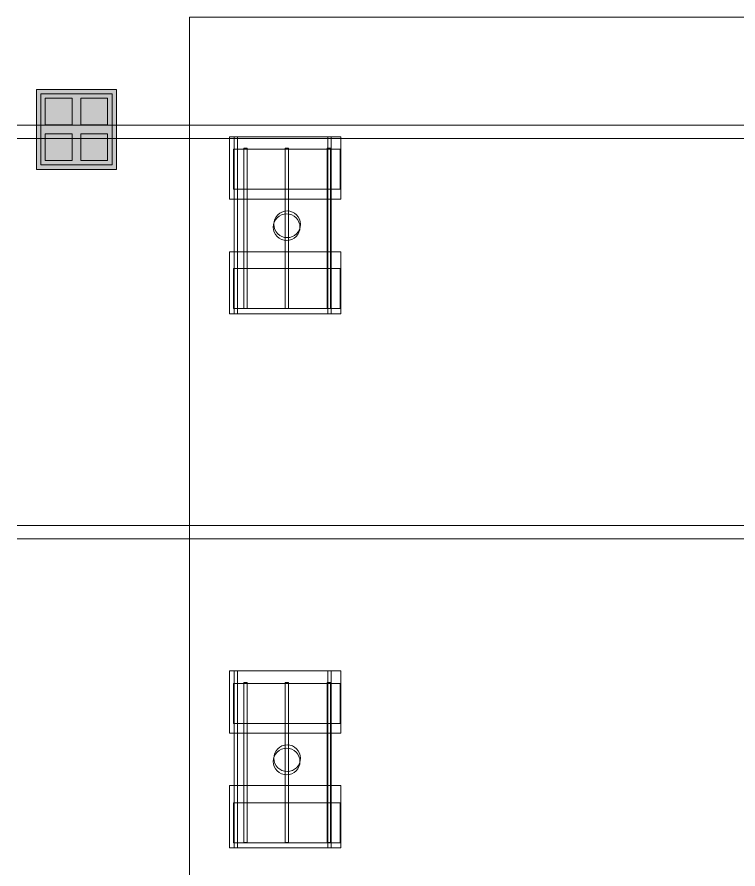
# Model space of a CAD drawing. Header units: inches. Extents: x -10671 to 1761, y -674 to 7170.
# Drawn here: x -2535 to -2210.7, y 1485.8 to 1868.8 of the extents above; entities that cross this region are included whole.
import ezdxf

# ---------------------------------------------------------------- set-up
doc = ezdxf.new("R2010")
doc.units = ezdxf.units.IN
doc.header["$LTSCALE"] = 19.2
doc.header["$MEASUREMENT"] = 0
for name, color, linetype, lineweight, true_color in [('DWG-bldg-utility box', 3, 'Continuous', 18, 0x00ff00), ('PDF', 6, 'Continuous', 5, 0xff00ff), ('Venue-Rigging Steel-High', 7, 'Continuous', 5, 0x800000)]:
    doc.layers.add(name, color=color, linetype=linetype, lineweight=lineweight, true_color=true_color)
for name, color, linetype, lineweight in [('Venue-Ceiling-Lights', 7, 'Continuous', 5), ('Venue-Ceiling-Lights Circuits', 7, 'Continuous', 5), ('Venue-Floor Pockets', 7, 'Continuous', 5)]:
    doc.layers.add(name, color=color, linetype=linetype, lineweight=lineweight)

# ---------------------------------------------------------------- blocks, each defined once
blk = doc.blocks.new('FLOORBOX')
at = {"layer": 'Venue-Floor Pockets', "linetype": 'Continuous', "lineweight": 0, "true_color": 0xaaaaaa}
blk.add_hatch(color=253, dxfattribs=at).paths.add_polyline_path([(-18, 18), (18, 18), (18, -18), (-18, -18)])
at = {"layer": 'Venue-Floor Pockets', "linetype": 'Continuous', "lineweight": 0, "true_color": 0xbbbbbb}
blk.add_hatch(color=9, dxfattribs=at).paths.add_polyline_path([(-16, 16), (16, 16), (16, -16), (-16, -16)])
at = {"layer": 'Venue-Floor Pockets', "linetype": 'Continuous', "lineweight": 0, "true_color": 0xdddddd}
for points in [[(-14, 14), (-2, 14), (-2, 2), (-14, 2)], [(2, 14), (14, 14), (14, 2), (2, 2)], [(-14, -2), (-2, -2), (-2, -14), (-14, -14)], [(2, -2), (14, -2), (14, -14), (2, -14)]]:
    blk.add_hatch(color=254, dxfattribs=at).paths.add_polyline_path(points)
at = {"layer": 'Venue-Floor Pockets', "color": 7, "linetype": 'Continuous', "lineweight": 5, "flags": 128}
for points in [[(-18, 18), (18, 18), (18, -18), (-18, -18)], [(-16, 16), (16, 16), (16, -16), (-16, -16)], [(-14, 14), (-2, 14), (-2, 2), (-14, 2)], [(2, 14), (14, 14), (14, 2), (2, 2)], [(-14, -2), (-2, -2), (-2, -14), (-14, -14)], [(2, -2), (14, -2), (14, -14), (2, -14)]]:
    blk.add_lwpolyline(points, close=True, dxfattribs=at)
blk = doc.blocks.new('Group-1906-1')
at = {"layer": 'PDF'}
for points, invisible_edges in [([(-2419.61, 1775.49, 398), (-2419.27, 1776.61, 398), (-2418.71, 1777.65, 398), (-2419.61, 1775.49, 398)], 12), ([(-2418.71, 1770.98, 398), (-2419.61, 1775.49, 398), (-2418.71, 1777.65, 398), (-2418.71, 1770.98, 398)], 15), ([(-2418.71, 1777.65, 388), (-2419.27, 1776.61, 388), (-2419.61, 1775.49, 388), (-2418.71, 1777.65, 388)], 12), ([(-2418.71, 1777.65, 388), (-2419.61, 1775.49, 388), (-2418.71, 1770.98, 388), (-2418.71, 1777.65, 388)], 15), ([(-2418.71, 1777.65, 398), (-2417.06, 1779.3, 398), (-2414.9, 1780.2, 398), (-2418.71, 1777.65, 398)], 15), ([(-2418.71, 1777.65, 398), (-2414.9, 1780.2, 398), (-2411.43, 1779.86, 398), (-2418.71, 1777.65, 398)], 15), ([(-2414.9, 1780.2, 388), (-2417.06, 1779.3, 388), (-2418.71, 1777.65, 388), (-2414.9, 1780.2, 388)], 15), ([(-2411.43, 1779.86, 388), (-2414.9, 1780.2, 388), (-2418.71, 1777.65, 388), (-2411.43, 1779.86, 388)], 15), ([(-2418.71, 1777.65, 398), (-2411.43, 1779.86, 398), (-2407.84, 1775.49, 398), (-2418.71, 1777.65, 398)], 15), ([(-2407.84, 1775.49, 388), (-2411.43, 1779.86, 388), (-2418.71, 1777.65, 388), (-2407.84, 1775.49, 388)], 15), ([(-2418.71, 1777.65, 398), (-2417.97, 1778.56, 398), (-2417.06, 1779.3, 398), (-2418.71, 1777.65, 398)], 12), ([(-2417.06, 1779.3, 388), (-2417.97, 1778.56, 388), (-2418.71, 1777.65, 388), (-2417.06, 1779.3, 388)], 12), ([(-2413.72, 1768.32, 398), (-2418.71, 1770.98, 398), (-2418.71, 1777.65, 398), (-2413.72, 1768.32, 398)], 15), ([(-2418.71, 1777.65, 398), (-2407.84, 1775.49, 398), (-2413.72, 1768.32, 398), (-2418.71, 1777.65, 398)], 15), ([(-2418.71, 1777.65, 388), (-2418.71, 1770.98, 388), (-2413.72, 1768.32, 388), (-2418.71, 1777.65, 388)], 15), ([(-2418.71, 1777.65, 388), (-2413.72, 1768.32, 388), (-2407.84, 1775.49, 388), (-2418.71, 1777.65, 388)], 15), ([(-2417.06, 1779.3, 398), (-2416.02, 1779.86, 398), (-2414.9, 1780.2, 398), (-2417.06, 1779.3, 398)], 12), ([(-2414.9, 1780.2, 388), (-2416.02, 1779.86, 388), (-2417.06, 1779.3, 388), (-2414.9, 1780.2, 388)], 12), ([(-2414.9, 1780.2, 398), (-2413.72, 1780.32, 398), (-2411.43, 1779.86, 398), (-2414.9, 1780.2, 398)], 14), ([(-2411.43, 1779.86, 388), (-2413.72, 1780.32, 388), (-2414.9, 1780.2, 388), (-2411.43, 1779.86, 388)], 13), ([(-2413.72, 1780.32, 398), (-2412.55, 1780.2, 398), (-2411.43, 1779.86, 398), (-2413.72, 1780.32, 398)], 12), ([(-2411.43, 1779.86, 388), (-2412.55, 1780.2, 388), (-2413.72, 1780.32, 388), (-2411.43, 1779.86, 388)], 12), ([(-2411.43, 1779.86, 398), (-2410.39, 1779.3, 398), (-2408.74, 1777.65, 398), (-2411.43, 1779.86, 398)], 14), ([(-2411.43, 1779.86, 398), (-2408.74, 1777.65, 398), (-2407.84, 1775.49, 398), (-2411.43, 1779.86, 398)], 15), ([(-2408.74, 1777.65, 388), (-2410.39, 1779.3, 388), (-2411.43, 1779.86, 388), (-2408.74, 1777.65, 388)], 13), ([(-2407.84, 1775.49, 388), (-2408.74, 1777.65, 388), (-2411.43, 1779.86, 388), (-2407.84, 1775.49, 388)], 15), ([(-2410.39, 1779.3, 398), (-2409.48, 1778.56, 398), (-2408.74, 1777.65, 398), (-2410.39, 1779.3, 398)], 12), ([(-2408.74, 1777.65, 388), (-2409.48, 1778.56, 388), (-2410.39, 1779.3, 388), (-2408.74, 1777.65, 388)], 12), ([(-2408.74, 1777.65, 398), (-2408.18, 1776.61, 398), (-2407.84, 1775.49, 398), (-2408.74, 1777.65, 398)], 12), ([(-2407.84, 1775.49, 388), (-2408.18, 1776.61, 388), (-2408.74, 1777.65, 388), (-2407.84, 1775.49, 388)], 12), ([(-2419.61, 1773.15, 398), (-2419.72, 1774.32, 398), (-2419.61, 1775.49, 398), (-2419.61, 1773.15, 398)], 12), ([(-2419.61, 1775.49, 388), (-2419.72, 1774.32, 388), (-2419.61, 1773.15, 388), (-2419.61, 1775.49, 388)], 12), ([(-2418.71, 1770.98, 398), (-2419.61, 1773.15, 398), (-2419.61, 1775.49, 398), (-2418.71, 1770.98, 398)], 15), ([(-2419.61, 1775.49, 388), (-2419.61, 1773.15, 388), (-2418.71, 1770.98, 388), (-2419.61, 1775.49, 388)], 15), ([(-2407.84, 1775.49, 398), (-2408.74, 1770.98, 398), (-2413.72, 1768.32, 398), (-2407.84, 1775.49, 398)], 15), ([(-2413.72, 1768.32, 388), (-2408.74, 1770.98, 388), (-2407.84, 1775.49, 388), (-2413.72, 1768.32, 388)], 15), ([(-2407.84, 1775.49, 398), (-2407.84, 1773.15, 398), (-2408.74, 1770.98, 398), (-2407.84, 1775.49, 398)], 15), ([(-2408.74, 1770.98, 388), (-2407.84, 1773.15, 388), (-2407.84, 1775.49, 388), (-2408.74, 1770.98, 388)], 15), ([(-2407.84, 1775.49, 398), (-2407.72, 1774.32, 398), (-2407.84, 1773.15, 398), (-2407.84, 1775.49, 398)], 12), ([(-2407.84, 1773.15, 388), (-2407.72, 1774.32, 388), (-2407.84, 1775.49, 388), (-2407.84, 1773.15, 388)], 12), ([(-2418.71, 1770.98, 398), (-2419.27, 1772.02, 398), (-2419.61, 1773.15, 398), (-2418.71, 1770.98, 398)], 12), ([(-2419.61, 1773.15, 388), (-2419.27, 1772.02, 388), (-2418.71, 1770.98, 388), (-2419.61, 1773.15, 388)], 12), ([(-2417.06, 1769.33, 398), (-2417.97, 1770.07, 398), (-2418.71, 1770.98, 398), (-2417.06, 1769.33, 398)], 12), ([(-2413.72, 1768.32, 398), (-2417.06, 1769.33, 398), (-2418.71, 1770.98, 398), (-2413.72, 1768.32, 398)], 15), ([(-2418.71, 1770.98, 388), (-2417.97, 1770.07, 388), (-2417.06, 1769.33, 388), (-2418.71, 1770.98, 388)], 12), ([(-2418.71, 1770.98, 388), (-2417.06, 1769.33, 388), (-2413.72, 1768.32, 388), (-2418.71, 1770.98, 388)], 15), ([(-2408.74, 1770.98, 398), (-2410.39, 1769.33, 398), (-2413.72, 1768.32, 398), (-2408.74, 1770.98, 398)], 15), ([(-2413.72, 1768.32, 388), (-2410.39, 1769.33, 388), (-2408.74, 1770.98, 388), (-2413.72, 1768.32, 388)], 15), ([(-2408.74, 1770.98, 398), (-2409.48, 1770.07, 398), (-2410.39, 1769.33, 398), (-2408.74, 1770.98, 398)], 12), ([(-2410.39, 1769.33, 388), (-2409.48, 1770.07, 388), (-2408.74, 1770.98, 388), (-2410.39, 1769.33, 388)], 12), ([(-2407.84, 1773.15, 398), (-2408.18, 1772.02, 398), (-2408.74, 1770.98, 398), (-2407.84, 1773.15, 398)], 12), ([(-2408.74, 1770.98, 388), (-2408.18, 1772.02, 388), (-2407.84, 1773.15, 388), (-2408.74, 1770.98, 388)], 12), ([(-2414.9, 1768.43, 398), (-2416.02, 1768.77, 398), (-2417.06, 1769.33, 398), (-2414.9, 1768.43, 398)], 12), ([(-2413.72, 1768.32, 398), (-2414.9, 1768.43, 398), (-2417.06, 1769.33, 398), (-2413.72, 1768.32, 398)], 14), ([(-2417.06, 1769.33, 388), (-2416.02, 1768.77, 388), (-2414.9, 1768.43, 388), (-2417.06, 1769.33, 388)], 12), ([(-2417.06, 1769.33, 388), (-2414.9, 1768.43, 388), (-2413.72, 1768.32, 388), (-2417.06, 1769.33, 388)], 13), ([(-2410.39, 1769.33, 398), (-2411.43, 1768.77, 398), (-2413.72, 1768.32, 398), (-2410.39, 1769.33, 398)], 14), ([(-2413.72, 1768.32, 388), (-2411.43, 1768.77, 388), (-2410.39, 1769.33, 388), (-2413.72, 1768.32, 388)], 13), ([(-2411.43, 1768.77, 398), (-2412.55, 1768.43, 398), (-2413.72, 1768.32, 398), (-2411.43, 1768.77, 398)], 12), ([(-2413.72, 1768.32, 388), (-2412.55, 1768.43, 388), (-2411.43, 1768.77, 388), (-2413.72, 1768.32, 388)], 12)]:
    blk.add_3dface(points, dxfattribs=dict(at, invisible_edges=invisible_edges))
for points in [[(-2419.27, 1776.61, 388), (-2419.27, 1776.61, 398), (-2418.71, 1777.65, 398), (-2418.71, 1777.65, 388)], [(-2418.71, 1777.65, 388), (-2418.71, 1777.65, 398), (-2417.97, 1778.56, 398), (-2417.97, 1778.56, 388)], [(-2417.97, 1778.56, 388), (-2417.97, 1778.56, 398), (-2417.06, 1779.3, 398), (-2417.06, 1779.3, 388)], [(-2417.06, 1779.3, 388), (-2417.06, 1779.3, 398), (-2416.02, 1779.86, 398), (-2416.02, 1779.86, 388)], [(-2416.02, 1779.86, 388), (-2416.02, 1779.86, 398), (-2414.9, 1780.2, 398), (-2414.9, 1780.2, 388)], [(-2414.9, 1780.2, 388), (-2414.9, 1780.2, 398), (-2413.72, 1780.32, 398), (-2413.72, 1780.32, 388)], [(-2413.72, 1780.32, 388), (-2413.72, 1780.32, 398), (-2412.55, 1780.2, 398), (-2412.55, 1780.2, 388)], [(-2412.55, 1780.2, 388), (-2412.55, 1780.2, 398), (-2411.43, 1779.86, 398), (-2411.43, 1779.86, 388)], [(-2411.43, 1779.86, 388), (-2411.43, 1779.86, 398), (-2410.39, 1779.3, 398), (-2410.39, 1779.3, 388)], [(-2410.39, 1779.3, 388), (-2410.39, 1779.3, 398), (-2409.48, 1778.56, 398), (-2409.48, 1778.56, 388)], [(-2409.48, 1778.56, 388), (-2409.48, 1778.56, 398), (-2408.74, 1777.65, 398), (-2408.74, 1777.65, 388)], [(-2408.74, 1777.65, 388), (-2408.74, 1777.65, 398), (-2408.18, 1776.61, 398), (-2408.18, 1776.61, 388)], [(-2419.72, 1774.32, 388), (-2419.72, 1774.32, 398), (-2419.61, 1775.49, 398), (-2419.61, 1775.49, 388)], [(-2419.61, 1773.15, 388), (-2419.61, 1773.15, 398), (-2419.72, 1774.32, 398), (-2419.72, 1774.32, 388)], [(-2419.61, 1775.49, 388), (-2419.61, 1775.49, 398), (-2419.27, 1776.61, 398), (-2419.27, 1776.61, 388)], [(-2408.18, 1776.61, 388), (-2408.18, 1776.61, 398), (-2407.84, 1775.49, 398), (-2407.84, 1775.49, 388)], [(-2407.84, 1775.49, 388), (-2407.84, 1775.49, 398), (-2407.72, 1774.32, 398), (-2407.72, 1774.32, 388)], [(-2407.72, 1774.32, 388), (-2407.72, 1774.32, 398), (-2407.84, 1773.15, 398), (-2407.84, 1773.15, 388)], [(-2419.27, 1772.02, 388), (-2419.27, 1772.02, 398), (-2419.61, 1773.15, 398), (-2419.61, 1773.15, 388)], [(-2418.71, 1770.98, 388), (-2418.71, 1770.98, 398), (-2419.27, 1772.02, 398), (-2419.27, 1772.02, 388)], [(-2417.97, 1770.07, 388), (-2417.97, 1770.07, 398), (-2418.71, 1770.98, 398), (-2418.71, 1770.98, 388)], [(-2417.06, 1769.33, 388), (-2417.06, 1769.33, 398), (-2417.97, 1770.07, 398), (-2417.97, 1770.07, 388)], [(-2409.48, 1770.07, 388), (-2409.48, 1770.07, 398), (-2410.39, 1769.33, 398), (-2410.39, 1769.33, 388)], [(-2408.74, 1770.98, 388), (-2408.74, 1770.98, 398), (-2409.48, 1770.07, 398), (-2409.48, 1770.07, 388)], [(-2408.18, 1772.02, 388), (-2408.18, 1772.02, 398), (-2408.74, 1770.98, 398), (-2408.74, 1770.98, 388)], [(-2407.84, 1773.15, 388), (-2407.84, 1773.15, 398), (-2408.18, 1772.02, 398), (-2408.18, 1772.02, 388)], [(-2416.02, 1768.77, 388), (-2416.02, 1768.77, 398), (-2417.06, 1769.33, 398), (-2417.06, 1769.33, 388)], [(-2414.9, 1768.43, 388), (-2414.9, 1768.43, 398), (-2416.02, 1768.77, 398), (-2416.02, 1768.77, 388)], [(-2413.72, 1768.32, 388), (-2413.72, 1768.32, 398), (-2414.9, 1768.43, 398), (-2414.9, 1768.43, 388)], [(-2412.55, 1768.43, 388), (-2412.55, 1768.43, 398), (-2413.72, 1768.32, 398), (-2413.72, 1768.32, 388)], [(-2411.43, 1768.77, 388), (-2411.43, 1768.77, 398), (-2412.55, 1768.43, 398), (-2412.55, 1768.43, 388)], [(-2410.39, 1769.33, 388), (-2410.39, 1769.33, 398), (-2411.43, 1768.77, 398), (-2411.43, 1768.77, 388)]]:
    blk.add_3dface(points, dxfattribs=at)
blk = doc.blocks.new('Group-1907-1')
at = {"layer": 'PDF'}
for points in [[(-2437.6, 1809.42, 393.91), (-2437.6, 1809.42, 397.91), (-2389.6, 1809.42, 397.91), (-2389.6, 1809.42, 393.91)], [(-2437.6, 1791.42, 393.91), (-2437.6, 1791.42, 397.91), (-2437.6, 1809.42, 397.91), (-2437.6, 1809.42, 393.91)], [(-2389.6, 1809.42, 397.91), (-2437.6, 1809.42, 397.91), (-2437.6, 1791.42, 397.91), (-2389.6, 1791.42, 397.91)], [(-2389.6, 1791.42, 393.91), (-2437.6, 1791.42, 393.91), (-2437.6, 1809.42, 393.91), (-2389.6, 1809.42, 393.91)], [(-2389.6, 1809.42, 393.91), (-2389.6, 1809.42, 397.91), (-2389.6, 1791.42, 397.91), (-2389.6, 1791.42, 393.91)], [(-2389.6, 1791.42, 393.91), (-2389.6, 1791.42, 397.91), (-2437.6, 1791.42, 397.91), (-2437.6, 1791.42, 393.91)]]:
    blk.add_3dface(points, dxfattribs=at)
blk = doc.blocks.new('Group-1908-1')
at = {"layer": 'PDF'}
for points in [[(-2395.49, 1809.81, 397.97), (-2395.49, 1809.81, 398.97), (-2393.99, 1809.81, 398.97), (-2393.99, 1809.81, 397.97)], [(-2395.49, 1737.81, 397.97), (-2395.49, 1737.81, 398.97), (-2395.49, 1809.81, 398.97), (-2395.49, 1809.81, 397.97)], [(-2393.99, 1809.81, 398.97), (-2395.49, 1809.81, 398.97), (-2395.49, 1737.81, 398.97), (-2393.99, 1737.81, 398.97)], [(-2393.99, 1737.81, 397.97), (-2395.49, 1737.81, 397.97), (-2395.49, 1809.81, 397.97), (-2393.99, 1809.81, 397.97)], [(-2393.99, 1809.81, 397.97), (-2393.99, 1809.81, 398.97), (-2393.99, 1737.81, 398.97), (-2393.99, 1737.81, 397.97)], [(-2393.99, 1737.81, 397.97), (-2393.99, 1737.81, 398.97), (-2395.49, 1737.81, 398.97), (-2395.49, 1737.81, 397.97)]]:
    blk.add_3dface(points, dxfattribs=at)
blk = doc.blocks.new('Group-1909-1')
at = {"layer": 'PDF'}
for points in [[(-2414.31, 1809.81, 397.97), (-2414.31, 1809.81, 398.97), (-2412.81, 1809.81, 398.97), (-2412.81, 1809.81, 397.97)], [(-2414.31, 1737.81, 397.97), (-2414.31, 1737.81, 398.97), (-2414.31, 1809.81, 398.97), (-2414.31, 1809.81, 397.97)], [(-2412.81, 1809.81, 398.97), (-2414.31, 1809.81, 398.97), (-2414.31, 1737.81, 398.97), (-2412.81, 1737.81, 398.97)], [(-2412.81, 1737.81, 397.97), (-2414.31, 1737.81, 397.97), (-2414.31, 1809.81, 397.97), (-2412.81, 1809.81, 397.97)], [(-2412.81, 1809.81, 397.97), (-2412.81, 1809.81, 398.97), (-2412.81, 1737.81, 398.97), (-2412.81, 1737.81, 397.97)], [(-2412.81, 1737.81, 397.97), (-2412.81, 1737.81, 398.97), (-2414.31, 1737.81, 398.97), (-2414.31, 1737.81, 397.97)]]:
    blk.add_3dface(points, dxfattribs=at)
blk = doc.blocks.new('Group-1910-1')
at = {"layer": 'PDF'}
for points in [[(-2432.91, 1809.81, 397.97), (-2432.91, 1809.81, 398.97), (-2431.41, 1809.81, 398.97), (-2431.41, 1809.81, 397.97)], [(-2432.91, 1737.81, 397.97), (-2432.91, 1737.81, 398.97), (-2432.91, 1809.81, 398.97), (-2432.91, 1809.81, 397.97)], [(-2431.41, 1809.81, 398.97), (-2432.91, 1809.81, 398.97), (-2432.91, 1737.81, 398.97), (-2431.41, 1737.81, 398.97)], [(-2431.41, 1737.81, 397.97), (-2432.91, 1737.81, 397.97), (-2432.91, 1809.81, 397.97), (-2431.41, 1809.81, 397.97)], [(-2431.41, 1809.81, 397.97), (-2431.41, 1809.81, 398.97), (-2431.41, 1737.81, 398.97), (-2431.41, 1737.81, 397.97)], [(-2431.41, 1737.81, 397.97), (-2431.41, 1737.81, 398.97), (-2432.91, 1737.81, 398.97), (-2432.91, 1737.81, 397.97)]]:
    blk.add_3dface(points, dxfattribs=at)
blk = doc.blocks.new('Group-1911-1')
at = {"layer": 'PDF'}
for points in [[(-2437.6, 1755.79, 393.91), (-2437.6, 1755.79, 397.91), (-2389.6, 1755.79, 397.91), (-2389.6, 1755.79, 393.91)], [(-2437.6, 1737.79, 393.91), (-2437.6, 1737.79, 397.91), (-2437.6, 1755.79, 397.91), (-2437.6, 1755.79, 393.91)], [(-2389.6, 1755.79, 397.91), (-2437.6, 1755.79, 397.91), (-2437.6, 1737.79, 397.91), (-2389.6, 1737.79, 397.91)], [(-2389.6, 1737.79, 393.91), (-2437.6, 1737.79, 393.91), (-2437.6, 1755.79, 393.91), (-2389.6, 1755.79, 393.91)], [(-2389.6, 1755.79, 393.91), (-2389.6, 1755.79, 397.91), (-2389.6, 1737.79, 397.91), (-2389.6, 1737.79, 393.91)], [(-2389.6, 1737.79, 393.91), (-2389.6, 1737.79, 397.91), (-2437.6, 1737.79, 397.91), (-2437.6, 1737.79, 393.91)]]:
    blk.add_3dface(points, dxfattribs=at)
blk = doc.blocks.new('Group-1912-1')
at = {"layer": 'PDF'}
for name in ['Group-1907-1', 'Group-1910-1', 'Group-1909-1', 'Group-1908-1', 'Group-1906-1', 'Group-1911-1']:
    blk.add_blockref(name, (0, 0), dxfattribs=at)
blk = doc.blocks.new('Group-1913-1')
at = {"layer": 'PDF'}
for points, invisible_edges in [([(-2416.02, 1539.65, 398), (-2414.9, 1539.99, 398), (-2413.72, 1540.11, 398), (-2416.02, 1539.65, 398)], 12), ([(-2416.02, 1539.65, 398), (-2413.72, 1540.11, 398), (-2411.43, 1539.65, 398), (-2416.02, 1539.65, 398)], 15), ([(-2413.72, 1540.11, 388), (-2414.9, 1539.99, 388), (-2416.02, 1539.65, 388), (-2413.72, 1540.11, 388)], 12), ([(-2411.43, 1539.65, 388), (-2413.72, 1540.11, 388), (-2416.02, 1539.65, 388), (-2411.43, 1539.65, 388)], 15), ([(-2413.72, 1540.11, 398), (-2412.55, 1539.99, 398), (-2411.43, 1539.65, 398), (-2413.72, 1540.11, 398)], 12), ([(-2411.43, 1539.65, 388), (-2412.55, 1539.99, 388), (-2413.72, 1540.11, 388), (-2411.43, 1539.65, 388)], 12), ([(-2419.61, 1532.94, 398), (-2418.71, 1537.44, 398), (-2416.02, 1539.65, 398), (-2419.61, 1532.94, 398)], 15), ([(-2419.61, 1532.94, 398), (-2416.02, 1539.65, 398), (-2411.43, 1539.65, 398), (-2419.61, 1532.94, 398)], 15), ([(-2419.61, 1532.94, 398), (-2411.43, 1539.65, 398), (-2407.84, 1532.94, 398), (-2419.61, 1532.94, 398)], 15), ([(-2416.02, 1539.65, 388), (-2418.71, 1537.44, 388), (-2419.61, 1535.28, 388), (-2416.02, 1539.65, 388)], 15), ([(-2407.84, 1535.28, 388), (-2416.02, 1539.65, 388), (-2419.61, 1535.28, 388), (-2407.84, 1535.28, 388)], 15), ([(-2419.61, 1535.28, 398), (-2419.27, 1536.4, 398), (-2418.71, 1537.44, 398), (-2419.61, 1535.28, 398)], 12), ([(-2419.61, 1532.94, 398), (-2419.61, 1535.28, 398), (-2418.71, 1537.44, 398), (-2419.61, 1532.94, 398)], 15), ([(-2418.71, 1537.44, 388), (-2419.27, 1536.4, 388), (-2419.61, 1535.28, 388), (-2418.71, 1537.44, 388)], 12), ([(-2418.71, 1537.44, 398), (-2417.97, 1538.35, 398), (-2416.02, 1539.65, 398), (-2418.71, 1537.44, 398)], 14), ([(-2416.02, 1539.65, 388), (-2417.97, 1538.35, 388), (-2418.71, 1537.44, 388), (-2416.02, 1539.65, 388)], 13), ([(-2417.97, 1538.35, 398), (-2417.06, 1539.1, 398), (-2416.02, 1539.65, 398), (-2417.97, 1538.35, 398)], 12), ([(-2416.02, 1539.65, 388), (-2417.06, 1539.1, 388), (-2417.97, 1538.35, 388), (-2416.02, 1539.65, 388)], 12), ([(-2407.84, 1535.28, 388), (-2411.43, 1539.65, 388), (-2416.02, 1539.65, 388), (-2407.84, 1535.28, 388)], 15), ([(-2411.43, 1539.65, 398), (-2410.39, 1539.1, 398), (-2409.48, 1538.35, 398), (-2411.43, 1539.65, 398)], 12), ([(-2411.43, 1539.65, 398), (-2409.48, 1538.35, 398), (-2408.74, 1537.44, 398), (-2411.43, 1539.65, 398)], 13), ([(-2411.43, 1539.65, 398), (-2408.74, 1537.44, 398), (-2407.84, 1532.94, 398), (-2411.43, 1539.65, 398)], 15), ([(-2409.48, 1538.35, 388), (-2410.39, 1539.1, 388), (-2411.43, 1539.65, 388), (-2409.48, 1538.35, 388)], 12), ([(-2408.74, 1537.44, 388), (-2409.48, 1538.35, 388), (-2411.43, 1539.65, 388), (-2408.74, 1537.44, 388)], 14), ([(-2407.84, 1535.28, 388), (-2408.74, 1537.44, 388), (-2411.43, 1539.65, 388), (-2407.84, 1535.28, 388)], 15), ([(-2408.74, 1537.44, 398), (-2408.18, 1536.4, 398), (-2407.84, 1535.28, 398), (-2408.74, 1537.44, 398)], 12), ([(-2408.74, 1537.44, 398), (-2407.84, 1535.28, 398), (-2407.84, 1532.94, 398), (-2408.74, 1537.44, 398)], 15), ([(-2407.84, 1535.28, 388), (-2408.18, 1536.4, 388), (-2408.74, 1537.44, 388), (-2407.84, 1535.28, 388)], 12), ([(-2419.61, 1532.94, 398), (-2419.72, 1534.11, 398), (-2419.61, 1535.28, 398), (-2419.61, 1532.94, 398)], 12), ([(-2419.61, 1535.28, 388), (-2419.72, 1534.11, 388), (-2419.61, 1532.94, 388), (-2419.61, 1535.28, 388)], 12), ([(-2419.61, 1535.28, 388), (-2419.61, 1532.94, 388), (-2418.71, 1530.77, 388), (-2419.61, 1535.28, 388)], 15), ([(-2419.61, 1535.28, 388), (-2418.71, 1530.77, 388), (-2416.02, 1528.56, 388), (-2419.61, 1535.28, 388)], 15), ([(-2419.61, 1535.28, 388), (-2416.02, 1528.56, 388), (-2411.43, 1528.56, 388), (-2419.61, 1535.28, 388)], 15), ([(-2419.61, 1535.28, 388), (-2411.43, 1528.56, 388), (-2407.84, 1535.28, 388), (-2419.61, 1535.28, 388)], 15), ([(-2418.71, 1530.77, 398), (-2419.27, 1531.81, 398), (-2419.61, 1532.94, 398), (-2418.71, 1530.77, 398)], 12), ([(-2416.02, 1528.56, 398), (-2418.71, 1530.77, 398), (-2419.61, 1532.94, 398), (-2416.02, 1528.56, 398)], 15), ([(-2407.84, 1532.94, 398), (-2416.02, 1528.56, 398), (-2419.61, 1532.94, 398), (-2407.84, 1532.94, 398)], 15), ([(-2419.61, 1532.94, 388), (-2419.27, 1531.81, 388), (-2418.71, 1530.77, 388), (-2419.61, 1532.94, 388)], 12), ([(-2407.84, 1532.94, 398), (-2411.43, 1528.56, 398), (-2416.02, 1528.56, 398), (-2407.84, 1532.94, 398)], 15), ([(-2411.43, 1528.56, 388), (-2408.74, 1530.77, 388), (-2407.84, 1535.28, 388), (-2411.43, 1528.56, 388)], 15), ([(-2407.84, 1532.94, 398), (-2408.74, 1530.77, 398), (-2411.43, 1528.56, 398), (-2407.84, 1532.94, 398)], 15), ([(-2408.74, 1530.77, 388), (-2407.84, 1532.94, 388), (-2407.84, 1535.28, 388), (-2408.74, 1530.77, 388)], 15), ([(-2407.84, 1532.94, 398), (-2408.18, 1531.81, 398), (-2408.74, 1530.77, 398), (-2407.84, 1532.94, 398)], 12), ([(-2408.74, 1530.77, 388), (-2408.18, 1531.81, 388), (-2407.84, 1532.94, 388), (-2408.74, 1530.77, 388)], 12), ([(-2407.84, 1535.28, 398), (-2407.72, 1534.11, 398), (-2407.84, 1532.94, 398), (-2407.84, 1535.28, 398)], 12), ([(-2407.84, 1532.94, 388), (-2407.72, 1534.11, 388), (-2407.84, 1535.28, 388), (-2407.84, 1532.94, 388)], 12), ([(-2416.02, 1528.56, 398), (-2417.97, 1529.86, 398), (-2418.71, 1530.77, 398), (-2416.02, 1528.56, 398)], 13), ([(-2418.71, 1530.77, 388), (-2417.97, 1529.86, 388), (-2416.02, 1528.56, 388), (-2418.71, 1530.77, 388)], 14), ([(-2416.02, 1528.56, 398), (-2417.06, 1529.12, 398), (-2417.97, 1529.86, 398), (-2416.02, 1528.56, 398)], 12), ([(-2417.97, 1529.86, 388), (-2417.06, 1529.12, 388), (-2416.02, 1528.56, 388), (-2417.97, 1529.86, 388)], 12), ([(-2413.72, 1528.11, 398), (-2414.9, 1528.22, 398), (-2416.02, 1528.56, 398), (-2413.72, 1528.11, 398)], 12), ([(-2411.43, 1528.56, 398), (-2413.72, 1528.11, 398), (-2416.02, 1528.56, 398), (-2411.43, 1528.56, 398)], 15), ([(-2416.02, 1528.56, 388), (-2414.9, 1528.22, 388), (-2413.72, 1528.11, 388), (-2416.02, 1528.56, 388)], 12), ([(-2416.02, 1528.56, 388), (-2413.72, 1528.11, 388), (-2411.43, 1528.56, 388), (-2416.02, 1528.56, 388)], 15), ([(-2411.43, 1528.56, 398), (-2412.55, 1528.22, 398), (-2413.72, 1528.11, 398), (-2411.43, 1528.56, 398)], 12), ([(-2413.72, 1528.11, 388), (-2412.55, 1528.22, 388), (-2411.43, 1528.56, 388), (-2413.72, 1528.11, 388)], 12), ([(-2408.74, 1530.77, 398), (-2409.48, 1529.86, 398), (-2411.43, 1528.56, 398), (-2408.74, 1530.77, 398)], 14), ([(-2411.43, 1528.56, 388), (-2409.48, 1529.86, 388), (-2408.74, 1530.77, 388), (-2411.43, 1528.56, 388)], 13), ([(-2409.48, 1529.86, 398), (-2410.39, 1529.12, 398), (-2411.43, 1528.56, 398), (-2409.48, 1529.86, 398)], 12), ([(-2411.43, 1528.56, 388), (-2410.39, 1529.12, 388), (-2409.48, 1529.86, 388), (-2411.43, 1528.56, 388)], 12)]:
    blk.add_3dface(points, dxfattribs=dict(at, invisible_edges=invisible_edges))
for points in [[(-2416.02, 1539.65, 388), (-2416.02, 1539.65, 398), (-2414.9, 1539.99, 398), (-2414.9, 1539.99, 388)], [(-2414.9, 1539.99, 388), (-2414.9, 1539.99, 398), (-2413.72, 1540.11, 398), (-2413.72, 1540.11, 388)], [(-2413.72, 1540.11, 388), (-2413.72, 1540.11, 398), (-2412.55, 1539.99, 398), (-2412.55, 1539.99, 388)], [(-2412.55, 1539.99, 388), (-2412.55, 1539.99, 398), (-2411.43, 1539.65, 398), (-2411.43, 1539.65, 388)], [(-2419.61, 1535.28, 388), (-2419.61, 1535.28, 398), (-2419.27, 1536.4, 398), (-2419.27, 1536.4, 388)], [(-2419.27, 1536.4, 388), (-2419.27, 1536.4, 398), (-2418.71, 1537.44, 398), (-2418.71, 1537.44, 388)], [(-2418.71, 1537.44, 388), (-2418.71, 1537.44, 398), (-2417.97, 1538.35, 398), (-2417.97, 1538.35, 388)], [(-2417.97, 1538.35, 388), (-2417.97, 1538.35, 398), (-2417.06, 1539.1, 398), (-2417.06, 1539.1, 388)], [(-2417.06, 1539.1, 388), (-2417.06, 1539.1, 398), (-2416.02, 1539.65, 398), (-2416.02, 1539.65, 388)], [(-2411.43, 1539.65, 388), (-2411.43, 1539.65, 398), (-2410.39, 1539.1, 398), (-2410.39, 1539.1, 388)], [(-2410.39, 1539.1, 388), (-2410.39, 1539.1, 398), (-2409.48, 1538.35, 398), (-2409.48, 1538.35, 388)], [(-2409.48, 1538.35, 388), (-2409.48, 1538.35, 398), (-2408.74, 1537.44, 398), (-2408.74, 1537.44, 388)], [(-2408.74, 1537.44, 388), (-2408.74, 1537.44, 398), (-2408.18, 1536.4, 398), (-2408.18, 1536.4, 388)], [(-2408.18, 1536.4, 388), (-2408.18, 1536.4, 398), (-2407.84, 1535.28, 398), (-2407.84, 1535.28, 388)], [(-2419.72, 1534.11, 388), (-2419.72, 1534.11, 398), (-2419.61, 1535.28, 398), (-2419.61, 1535.28, 388)], [(-2419.61, 1532.94, 388), (-2419.61, 1532.94, 398), (-2419.72, 1534.11, 398), (-2419.72, 1534.11, 388)], [(-2419.27, 1531.81, 388), (-2419.27, 1531.81, 398), (-2419.61, 1532.94, 398), (-2419.61, 1532.94, 388)], [(-2407.84, 1532.94, 388), (-2407.84, 1532.94, 398), (-2408.18, 1531.81, 398), (-2408.18, 1531.81, 388)], [(-2407.84, 1535.28, 388), (-2407.84, 1535.28, 398), (-2407.72, 1534.11, 398), (-2407.72, 1534.11, 388)], [(-2407.72, 1534.11, 388), (-2407.72, 1534.11, 398), (-2407.84, 1532.94, 398), (-2407.84, 1532.94, 388)], [(-2418.71, 1530.77, 388), (-2418.71, 1530.77, 398), (-2419.27, 1531.81, 398), (-2419.27, 1531.81, 388)], [(-2417.97, 1529.86, 388), (-2417.97, 1529.86, 398), (-2418.71, 1530.77, 398), (-2418.71, 1530.77, 388)], [(-2417.06, 1529.12, 388), (-2417.06, 1529.12, 398), (-2417.97, 1529.86, 398), (-2417.97, 1529.86, 388)], [(-2416.02, 1528.56, 388), (-2416.02, 1528.56, 398), (-2417.06, 1529.12, 398), (-2417.06, 1529.12, 388)], [(-2414.9, 1528.22, 388), (-2414.9, 1528.22, 398), (-2416.02, 1528.56, 398), (-2416.02, 1528.56, 388)], [(-2411.43, 1528.56, 388), (-2411.43, 1528.56, 398), (-2412.55, 1528.22, 398), (-2412.55, 1528.22, 388)], [(-2410.39, 1529.12, 388), (-2410.39, 1529.12, 398), (-2411.43, 1528.56, 398), (-2411.43, 1528.56, 388)], [(-2409.48, 1529.86, 388), (-2409.48, 1529.86, 398), (-2410.39, 1529.12, 398), (-2410.39, 1529.12, 388)], [(-2408.74, 1530.77, 388), (-2408.74, 1530.77, 398), (-2409.48, 1529.86, 398), (-2409.48, 1529.86, 388)], [(-2408.18, 1531.81, 388), (-2408.18, 1531.81, 398), (-2408.74, 1530.77, 398), (-2408.74, 1530.77, 388)], [(-2413.72, 1528.11, 388), (-2413.72, 1528.11, 398), (-2414.9, 1528.22, 398), (-2414.9, 1528.22, 388)], [(-2412.55, 1528.22, 388), (-2412.55, 1528.22, 398), (-2413.72, 1528.11, 398), (-2413.72, 1528.11, 388)]]:
    blk.add_3dface(points, dxfattribs=at)
blk = doc.blocks.new('Group-1914-1')
at = {"layer": 'PDF'}
for points in [[(-2437.6, 1569.21, 393.91), (-2437.6, 1569.21, 397.91), (-2389.6, 1569.21, 397.91), (-2389.6, 1569.21, 393.91)], [(-2437.6, 1551.21, 393.91), (-2437.6, 1551.21, 397.91), (-2437.6, 1569.21, 397.91), (-2437.6, 1569.21, 393.91)], [(-2389.6, 1569.21, 397.91), (-2437.6, 1569.21, 397.91), (-2437.6, 1551.21, 397.91), (-2389.6, 1551.21, 397.91)], [(-2389.6, 1551.21, 393.91), (-2437.6, 1551.21, 393.91), (-2437.6, 1569.21, 393.91), (-2389.6, 1569.21, 393.91)], [(-2389.6, 1569.21, 393.91), (-2389.6, 1569.21, 397.91), (-2389.6, 1551.21, 397.91), (-2389.6, 1551.21, 393.91)], [(-2389.6, 1551.21, 393.91), (-2389.6, 1551.21, 397.91), (-2437.6, 1551.21, 397.91), (-2437.6, 1551.21, 393.91)]]:
    blk.add_3dface(points, dxfattribs=at)
blk = doc.blocks.new('Group-1915-1')
at = {"layer": 'PDF'}
for points in [[(-2395.49, 1569.6, 397.97), (-2395.49, 1569.6, 398.97), (-2393.99, 1569.6, 398.97), (-2393.99, 1569.6, 397.97)], [(-2395.49, 1497.6, 397.97), (-2395.49, 1497.6, 398.97), (-2395.49, 1569.6, 398.97), (-2395.49, 1569.6, 397.97)], [(-2393.99, 1569.6, 398.97), (-2395.49, 1569.6, 398.97), (-2395.49, 1497.6, 398.97), (-2393.99, 1497.6, 398.97)], [(-2393.99, 1497.6, 397.97), (-2395.49, 1497.6, 397.97), (-2395.49, 1569.6, 397.97), (-2393.99, 1569.6, 397.97)], [(-2393.99, 1569.6, 397.97), (-2393.99, 1569.6, 398.97), (-2393.99, 1497.6, 398.97), (-2393.99, 1497.6, 397.97)], [(-2393.99, 1497.6, 397.97), (-2393.99, 1497.6, 398.97), (-2395.49, 1497.6, 398.97), (-2395.49, 1497.6, 397.97)]]:
    blk.add_3dface(points, dxfattribs=at)
blk = doc.blocks.new('Group-1916-1')
at = {"layer": 'PDF'}
for points in [[(-2414.31, 1569.6, 397.97), (-2414.31, 1569.6, 398.97), (-2412.81, 1569.6, 398.97), (-2412.81, 1569.6, 397.97)], [(-2414.31, 1497.6, 397.97), (-2414.31, 1497.6, 398.97), (-2414.31, 1569.6, 398.97), (-2414.31, 1569.6, 397.97)], [(-2412.81, 1569.6, 398.97), (-2414.31, 1569.6, 398.97), (-2414.31, 1497.6, 398.97), (-2412.81, 1497.6, 398.97)], [(-2412.81, 1497.6, 397.97), (-2414.31, 1497.6, 397.97), (-2414.31, 1569.6, 397.97), (-2412.81, 1569.6, 397.97)], [(-2412.81, 1569.6, 397.97), (-2412.81, 1569.6, 398.97), (-2412.81, 1497.6, 398.97), (-2412.81, 1497.6, 397.97)], [(-2412.81, 1497.6, 397.97), (-2412.81, 1497.6, 398.97), (-2414.31, 1497.6, 398.97), (-2414.31, 1497.6, 397.97)]]:
    blk.add_3dface(points, dxfattribs=at)
blk = doc.blocks.new('Group-1917-1')
at = {"layer": 'PDF'}
for points in [[(-2432.91, 1569.6, 397.97), (-2432.91, 1569.6, 398.97), (-2431.41, 1569.6, 398.97), (-2431.41, 1569.6, 397.97)], [(-2432.91, 1497.6, 397.97), (-2432.91, 1497.6, 398.97), (-2432.91, 1569.6, 398.97), (-2432.91, 1569.6, 397.97)], [(-2431.41, 1569.6, 398.97), (-2432.91, 1569.6, 398.97), (-2432.91, 1497.6, 398.97), (-2431.41, 1497.6, 398.97)], [(-2431.41, 1497.6, 397.97), (-2432.91, 1497.6, 397.97), (-2432.91, 1569.6, 397.97), (-2431.41, 1569.6, 397.97)], [(-2431.41, 1569.6, 397.97), (-2431.41, 1569.6, 398.97), (-2431.41, 1497.6, 398.97), (-2431.41, 1497.6, 397.97)], [(-2431.41, 1497.6, 397.97), (-2431.41, 1497.6, 398.97), (-2432.91, 1497.6, 398.97), (-2432.91, 1497.6, 397.97)]]:
    blk.add_3dface(points, dxfattribs=at)
blk = doc.blocks.new('Group-1918-1')
at = {"layer": 'PDF'}
for points in [[(-2437.6, 1515.58, 393.91), (-2437.6, 1515.58, 397.91), (-2389.6, 1515.58, 397.91), (-2389.6, 1515.58, 393.91)], [(-2437.6, 1497.58, 393.91), (-2437.6, 1497.58, 397.91), (-2437.6, 1515.58, 397.91), (-2437.6, 1515.58, 393.91)], [(-2389.6, 1515.58, 397.91), (-2437.6, 1515.58, 397.91), (-2437.6, 1497.58, 397.91), (-2389.6, 1497.58, 397.91)], [(-2389.6, 1497.58, 393.91), (-2437.6, 1497.58, 393.91), (-2437.6, 1515.58, 393.91), (-2389.6, 1515.58, 393.91)], [(-2389.6, 1515.58, 393.91), (-2389.6, 1515.58, 397.91), (-2389.6, 1497.58, 397.91), (-2389.6, 1497.58, 393.91)], [(-2389.6, 1497.58, 393.91), (-2389.6, 1497.58, 397.91), (-2437.6, 1497.58, 397.91), (-2437.6, 1497.58, 393.91)]]:
    blk.add_3dface(points, dxfattribs=at)
blk = doc.blocks.new('Group-1919-1')
at = {"layer": 'PDF'}
for name in ['Group-1914-1', 'Group-1917-1', 'Group-1916-1', 'Group-1915-1', 'Group-1913-1', 'Group-1918-1']:
    blk.add_blockref(name, (0, 0), dxfattribs=at)
blk = doc.blocks.new('Group-2826-1')
at = {"layer": 'Venue-Ceiling-Lights', "color": 7, "linetype": 'Continuous', "lineweight": 5, "flags": 128}
for points in [[(-2439.39, 1574.84), (-2389.39, 1574.84), (-2389.39, 1546.84), (-2439.39, 1546.84)], [(-2437.34, 1574.84), (-2435.84, 1574.84), (-2435.84, 1495.25), (-2437.34, 1495.25)], [(-2395.24, 1574.84), (-2393.74, 1574.84), (-2393.74, 1495.25), (-2395.24, 1495.25)], [(-2439.39, 1523.25), (-2389.39, 1523.25), (-2389.39, 1495.25), (-2439.39, 1495.25)]]:
    blk.add_lwpolyline(points, close=True, dxfattribs=at)
at = {"layer": 'Venue-Ceiling-Lights', "color": 7, "linetype": 'Continuous', "lineweight": 5}
blk.add_circle((-2413.47, 1535.55), 6, dxfattribs=at)
blk = doc.blocks.new('Group-2835-1')
at = {"layer": 'Venue-Ceiling-Lights', "color": 7, "linetype": 'Continuous', "lineweight": 5, "flags": 128}
for points in [[(-2439.39, 1814.9), (-2389.39, 1814.9), (-2389.39, 1786.9), (-2439.39, 1786.9)], [(-2437.34, 1814.9), (-2435.84, 1814.9), (-2435.84, 1735.31), (-2437.34, 1735.31)], [(-2395.24, 1814.9), (-2393.74, 1814.9), (-2393.74, 1735.31), (-2395.24, 1735.31)], [(-2439.39, 1763.31), (-2389.39, 1763.31), (-2389.39, 1735.31), (-2439.39, 1735.31)]]:
    blk.add_lwpolyline(points, close=True, dxfattribs=at)
at = {"layer": 'Venue-Ceiling-Lights', "color": 7, "linetype": 'Continuous', "lineweight": 5}
blk.add_circle((-2413.47, 1775.61), 6, dxfattribs=at)

msp = doc.modelspace()

# ---------------------------------------------------------------- linework, layer by layer
at = {"layer": 'Venue-Ceiling-Lights Circuits', "color": 7, "linetype": 'Continuous', "lineweight": 5, "flags": 128}
msp.add_lwpolyline([(-2457.36, 962.8), (-2457.36, 1868.8), (-2087.36, 1868.8), (-2087.36, 962.8)], close=True, dxfattribs=at)
at = {"layer": 'Venue-Rigging Steel-High'}
for p, q in [((-2534.99, 1820.25), (-15.65, 1820.25)), ((-2534.99, 1814.25), (-15.65, 1814.25)), ((-2534.99, 1640.25), (-15.65, 1640.25)), ((-2534.99, 1634.25), (-15.65, 1634.25))]:
    msp.add_line(p, q, dxfattribs=at)

# ---------------------------------------------------------------- block references
at = {"layer": 'DWG-bldg-utility box', "rotation": 90}
msp.add_blockref('FLOORBOX', (-2508.26, 1818.29), dxfattribs=at)
at = {"layer": 'PDF'}
for name in ['Group-1912-1', 'Group-1919-1']:
    msp.add_blockref(name, (0, 0), dxfattribs=at)
at = {"layer": 'Venue-Ceiling-Lights', "color": 7}
for name in ['Group-2835-1', 'Group-2826-1']:
    msp.add_blockref(name, (0, 0), dxfattribs=at)

doc.saveas('drawing.dxf')
